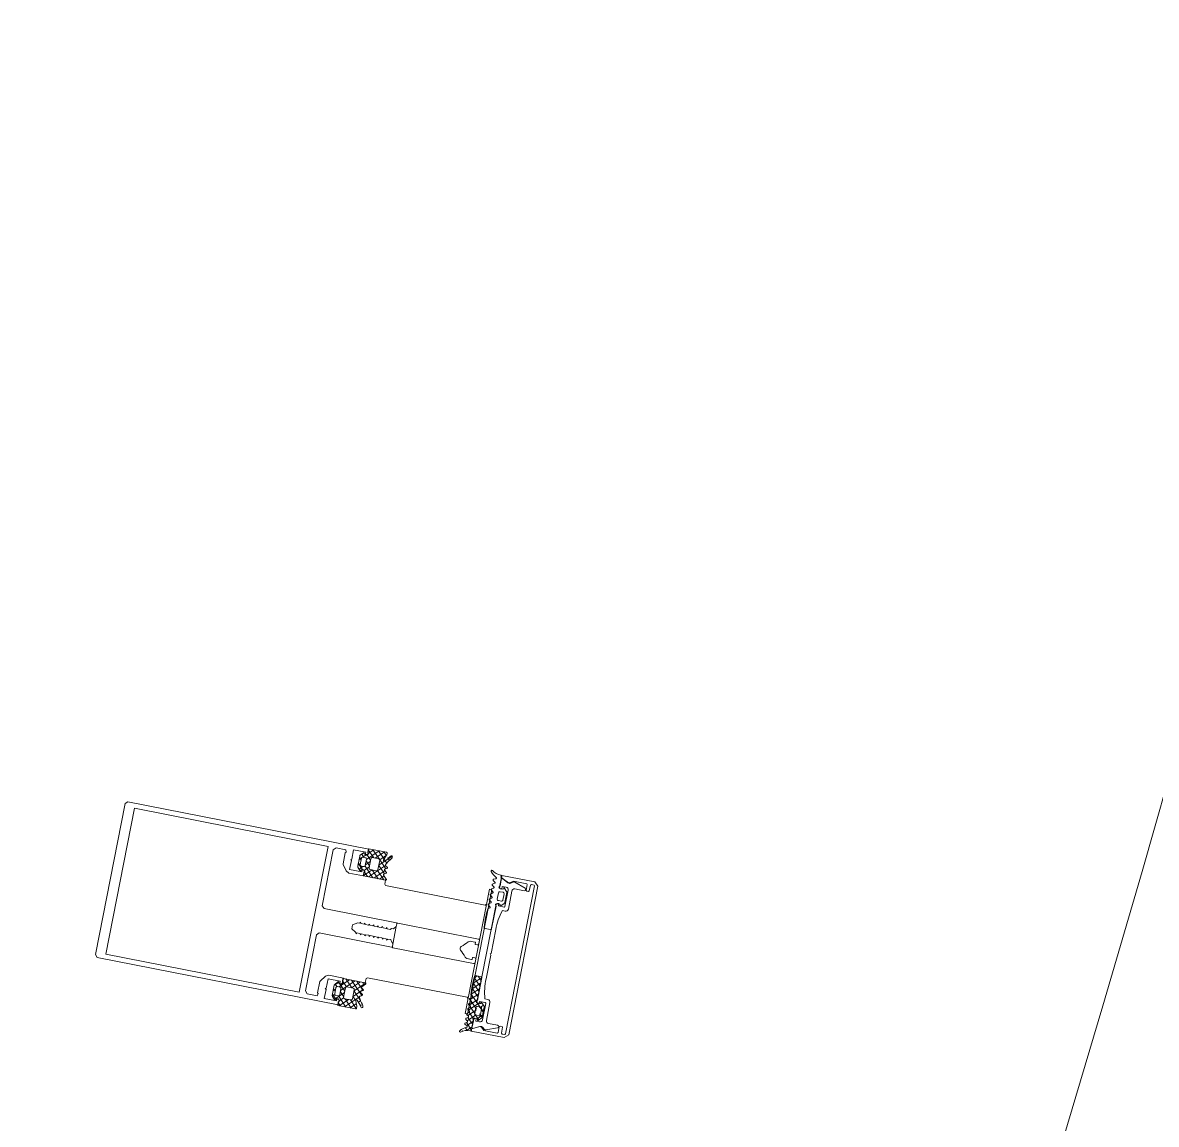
# Model space of a CAD drawing. Header units: millimetres. Extents: x -85420 to 1195317, y -69347 to 470418.
# Drawn here: x 711112.3 to 711569.7, y 60173.6 to 60617.9 of the extents above; entities that cross this region are included whole.
import ezdxf

# ---------------------------------------------------------------- set-up
doc = ezdxf.new("R2010")
doc.units = ezdxf.units.MM
for name, color, linetype, lineweight in [('АР_Перегородки витражные', 152, 'Continuous', 13), ('АР_Размеры дверей', 15, 'Continuous', 0), ('АР_Сущ Несущая стена', 250, 'Continuous', 50)]:
    doc.layers.add(name, color=color, linetype=linetype, lineweight=lineweight)
doc.layers.get('АР_Размеры дверей').off()
pattern_1 = [(335.76716334, (-69115.3163, 318510.941), (0.651582564, 1.447617495), []), (65.76716334, (-69115.3163, 318510.941), (-1.447617495, 0.651582564), [])]
pattern_2 = [(56.05056814, (-325621.266, -14412.0042), (-1.316880117, 0.886556827), []), (146.05056814, (-325621.266, -14412.0042), (-0.886556827, -1.316880117), [])]

# ---------------------------------------------------------------- blocks, each defined once
blk = doc.blocks.new('стойка витр.')
h = blk.add_hatch()
h.set_pattern_fill('ANSI37', scale=0.5, angle=-69.2328)
h.set_pattern_definition(pattern_1)
edge = h.paths.add_edge_path()
edge.add_line((-22.69, 14.14), (-23.04, 15.04))
edge.add_arc((-23.43, 14.89), 0.427, 20.7605, 72.3)
edge.add_arc((-23.18, 15.7), 0.427, 110.764, 252.288, ccw=False)
edge.add_line((-23.33, 16.1), (-22.3, 16.49))
edge.add_arc((-22.24, 16.32), 0.183, 20.749, 110.7854, ccw=False)
edge.add_line((-22.06, 16.38), (-22.02, 16.27))
edge.add_arc((-21.85, 16.33), 0.183, 200.7666, 335.778)
edge.add_line((-21.68, 16.26), (-21.09, 17.79))
edge.add_arc((-21.7, 17.96), 0.637, 344.3928, 381.7249)
edge.add_line((-21.11, 18.19), (-22.58, 22.07))
edge.add_arc((-23.18, 21.85), 0.637, 19.8094, 57.1415)
edge.add_line((-22.84, 22.39), (-24.29, 23.14))
edge.add_arc((-24.37, 22.97), 0.183, 65.7564, 200.7677)
edge.add_line((-24.54, 22.91), (-24.5, 22.79))
edge.add_arc((-24.67, 22.73), 0.183, -69.251, 20.7854, ccw=False)
edge.add_line((-24.6, 22.56), (-25.63, 22.17))
edge.add_arc((-25.78, 22.57), 0.427, 149.2464, 290.7703, ccw=False)
edge.add_arc((-26.51, 23), 0.427, 329.2344, 380.7738)
edge.add_line((-26.11, 23.15), (-26.5, 24.18))
edge.add_arc((-26.67, 24.12), 0.183, 20.749, 110.7854)
edge.add_line((-26.74, 24.29), (-33.47, 21.74))
edge.add_arc((-33.37, 21.44), 0.306, 107.612, 200.6883)
edge.add_line((-33.66, 21.34), (-33.4, 20.65))
edge.add_arc((-33.11, 20.76), 0.304, 200.7453, 225.8124)
edge.add_line((-33.33, 20.54), (-31.79, 18.91))
edge.add_arc((-32.01, 18.69), 0.305, -108.8628, 45.7814, ccw=False)
edge.add_arc((-28.71, 27.76), 9.95, 231.9543, 250.0412, ccw=False)
edge.add_arc((-35.14, 19.65), 0.4, 42.3093, 119.225)
edge.add_arc((-34.91, 19.57), 0.602, 134.395, 228.6478)
edge.add_arc((-28.54, 27.81), 11.02, 232.0873, 240.8889)
edge.add_arc((-36.89, 12.87), 6.09, 40.7589, 60.6144, ccw=False)
edge.add_arc((-32.5, 16.65), 0.305, -34.8959, 41.6027, ccw=False)
edge.add_line((-32.25, 16.47), (-32.76, 15.76))
edge.add_arc((-32.51, 15.58), 0.305, 145.1101, 256.4243)
edge.add_line((-32.58, 15.29), (-31.73, 15.09))
edge.add_arc((-31.8, 14.79), 0.305, -34.8899, 76.4243, ccw=False)
edge.add_line((-31.55, 14.62), (-32.06, 13.9))
edge.add_arc((-31.81, 13.73), 0.305, 145.1101, 256.4243)
edge.add_line((-31.88, 13.43), (-31.03, 13.24))
edge.add_arc((-31.1, 12.94), 0.305, -24.2247, 76.4204, ccw=False)
edge.add_line((-30.82, 12.82), (-31.6, 11.12))
edge.add_arc((-31.32, 11), 0.305, 155.7711, 290.7403)
edge.add_line((-31.21, 10.71), (-22.8, 13.9))
edge.add_arc((-22.87, 14.07), 0.183, 290.749, 380.749)
edge = h.paths.add_edge_path(flags=16)
edge.add_line((-23.1, 21.04), (-22.19, 18.63))
edge.add_arc((-22.7, 18.44), 0.541, -69.2328, 20.7672, ccw=False)
edge.add_line((-22.51, 17.93), (-23.43, 17.58))
edge.add_arc((-23.62, 18.09), 0.541, 200.7672, 290.7672, ccw=False)
edge.add_line((-24.13, 17.9), (-25.04, 20.31))
edge.add_arc((-24.54, 20.5), 0.541, 110.7672, 200.7672, ccw=False)
edge.add_line((-24.73, 21), (-23.8, 21.35))
edge.add_arc((-23.61, 20.85), 0.541, 20.7672, 110.7672, ccw=False)
edge = h.paths.add_edge_path(flags=16)
edge.add_line((-26.85, 20.26), (-25.51, 16.73))
edge.add_arc((-26.02, 16.54), 0.541, -69.2328, 20.7672, ccw=False)
edge.add_line((-25.83, 16.03), (-28.23, 15.12))
edge.add_arc((-28.43, 15.63), 0.541, 200.7672, 290.7672, ccw=False)
edge.add_line((-28.93, 15.43), (-30.27, 18.96))
edge.add_arc((-29.76, 19.16), 0.541, 110.7672, 200.7672, ccw=False)
edge.add_line((-29.96, 19.66), (-27.55, 20.58))
edge.add_arc((-27.36, 20.07), 0.541, 20.7672, 110.7672, ccw=False)
h = blk.add_hatch()
h.set_pattern_fill('ANSI37', scale=0.5, angle=-69.2328)
h.set_pattern_definition(pattern_1)
edge = h.paths.add_edge_path()
edge.add_line((-7.61, -25.63), (-7.27, -26.53))
edge.add_arc((-7.67, -26.68), 0.427, -30.7656, 20.7738, ccw=False)
edge.add_arc((-6.94, -27.12), 0.427, 149.2464, 290.7703)
edge.add_line((-6.79, -27.52), (-5.76, -27.13))
edge.add_arc((-5.83, -26.96), 0.183, 290.749, 380.7854)
edge.add_line((-5.66, -26.89), (-5.7, -26.78))
edge.add_arc((-5.53, -26.71), 0.183, 65.7564, 200.7677, ccw=False)
edge.add_line((-5.45, -26.55), (-3.99, -27.3))
edge.add_arc((-4.34, -27.83), 0.637, 19.8094, 57.1415, ccw=False)
edge.add_line((-3.74, -27.62), (-2.27, -31.49))
edge.add_arc((-2.86, -31.73), 0.637, -15.6072, 21.7249, ccw=False)
edge.add_line((-2.25, -31.9), (-2.84, -33.43))
edge.add_arc((-3.01, -33.35), 0.183, 200.7666, 335.778, ccw=False)
edge.add_line((-3.18, -33.42), (-3.22, -33.3))
edge.add_arc((-3.39, -33.37), 0.183, 20.749, 110.7854)
edge.add_line((-3.46, -33.2), (-4.49, -33.59))
edge.add_arc((-4.33, -33.99), 0.427, 110.764, 252.288)
edge.add_arc((-4.59, -34.8), 0.427, 20.7605, 72.3, ccw=False)
edge.add_line((-4.19, -34.65), (-3.81, -35.67))
edge.add_arc((-3.98, -35.74), 0.183, -69.251, 20.7854, ccw=False)
edge.add_line((-3.91, -35.91), (-10.64, -38.46))
edge.add_arc((-10.76, -38.18), 0.306, 200.846, 293.9223, ccw=False)
edge.add_line((-11.05, -38.29), (-11.31, -37.61))
edge.add_arc((-11.02, -37.5), 0.304, 175.722, 200.789, ccw=False)
edge.add_line((-11.33, -37.48), (-11.26, -35.23))
edge.add_arc((-11.57, -35.21), 0.305, 355.7529, 510.3972)
edge.add_arc((-3.09, -39.81), 9.95, 151.4932, 169.58)
edge.add_arc((-13.27, -38.01), 0.4, 282.3093, 359.225, ccw=False)
edge.add_arc((-13.16, -37.8), 0.602, 172.8865, 267.1393, ccw=False)
edge.add_arc((-2.92, -39.74), 11.02, 160.6454, 169.447, ccw=False)
edge.add_arc((-19.08, -34.1), 6.09, 340.92, 360.7754)
edge.add_arc((-13.29, -34.01), 0.305, 359.9316, 436.4302)
edge.add_line((-13.22, -33.72), (-14.08, -33.52))
edge.add_arc((-14.01, -33.22), 0.305, 145.1101, 256.4243, ccw=False)
edge.add_line((-14.26, -33.05), (-13.74, -32.33))
edge.add_arc((-13.99, -32.16), 0.305, 325.1101, 436.4243)
edge.add_line((-13.92, -31.86), (-14.78, -31.67))
edge.add_arc((-14.71, -31.37), 0.305, 145.1101, 256.4243, ccw=False)
edge.add_line((-14.96, -31.2), (-14.45, -30.48))
edge.add_arc((-14.7, -30.31), 0.305, 325.1139, 425.759)
edge.add_line((-14.57, -30.03), (-16.28, -29.28))
edge.add_arc((-16.16, -29), 0.305, 110.794, 245.7633, ccw=False)
edge.add_line((-16.26, -28.71), (-7.85, -25.52))
edge.add_arc((-7.79, -25.69), 0.183, 20.7854, 110.7854, ccw=False)
edge = h.paths.add_edge_path(flags=16)
edge.add_line((-3.34, -31.07), (-4.26, -28.66))
edge.add_arc((-4.76, -28.85), 0.541, 20.7672, 110.7672)
edge.add_line((-4.96, -28.35), (-5.88, -28.7))
edge.add_arc((-5.69, -29.21), 0.541, 110.7672, 200.7672)
edge.add_line((-6.19, -29.4), (-5.28, -31.8))
edge.add_arc((-4.78, -31.61), 0.541, 200.7672, 290.7672)
edge.add_line((-4.58, -32.12), (-3.66, -31.77))
edge.add_arc((-3.85, -31.26), 0.541, 290.7672, 380.7672)
edge = h.paths.add_edge_path(flags=16)
edge.add_line((-6.67, -32.97), (-8, -29.44))
edge.add_arc((-8.51, -29.63), 0.541, 20.7672, 110.7672)
edge.add_line((-8.7, -29.13), (-11.11, -30.04))
edge.add_arc((-10.92, -30.55), 0.541, 110.7672, 200.7672)
edge.add_line((-11.42, -30.74), (-10.09, -34.27))
edge.add_arc((-9.58, -34.08), 0.541, 200.7672, 290.7672)
edge.add_line((-9.39, -34.58), (-6.98, -33.67))
edge.add_arc((-7.17, -33.16), 0.541, 290.7672, 380.7672)
h = blk.add_hatch()
h.set_pattern_fill('ANSI37', scale=0.5, angle=-69.2328)
h.set_pattern_definition([(335.76716334, (-69115.9168, 318510.7132), (0.651582564, 1.447617495), []), (65.76716334, (-69115.9168, 318510.7132), (-1.447617495, 0.651582564), [])])
edge = h.paths.add_edge_path()
edge.add_arc((-61.42, -46.18), 0.549, 155.7657, 200.7672)
edge.add_line((-61.92, -45.96), (-61.22, -44.38))
edge.add_arc((-61.05, -44.46), 0.183, 20.7672, 155.7657)
edge.add_line((-60.88, -44.39), (-60.79, -44.62))
edge.add_arc((-60.62, -44.56), 0.183, 200.7672, 290.7672)
edge.add_line((-60.56, -44.73), (-59.42, -44.3))
edge.add_arc((-59.57, -43.9), 0.427, -69.2328, 72.2936)
edge.add_arc((-59.31, -43.08), 0.427, 200.7672, 252.2936)
edge.add_line((-59.71, -43.24), (-63.01, -34.52))
edge.add_arc((-62.72, -34.42), 0.305, 110.7672, 200.7672)
edge.add_line((-62.83, -34.13), (-60.55, -33.27))
edge.add_arc((-60.44, -33.55), 0.304, 76.4029, 110.7672)
edge.add_line((-60.37, -33.26), (-60.07, -33.59))
edge.add_arc((-108.21, -55.86), 53.04, 16.7114, 24.8229)
edge.add_line((-57.41, -40.61), (-57.92, -41.32))
edge.add_arc((-57.67, -41.5), 0.305, 145.1109, 256.4234)
edge.add_line((-57.74, -41.8), (-56.89, -41.99))
edge.add_arc((-56.96, -42.29), 0.305, -34.8891, 76.4234)
edge.add_line((-56.71, -42.46), (-57.17, -43.29))
edge.add_arc((-56.92, -43.47), 0.305, 145.1109, 256.4234)
edge.add_line((-57, -43.76), (-56.14, -43.96))
edge.add_arc((-56.21, -44.26), 0.305, -34.8891, 76.4234)
edge.add_line((-55.96, -44.43), (-56.47, -45.15))
edge.add_arc((-56.22, -45.32), 0.305, 145.1109, 256.4234)
edge.add_line((-56.29, -45.62), (-55.44, -45.81))
edge.add_arc((-55.51, -46.11), 0.305, -34.8891, 76.4234)
edge.add_line((-55.26, -46.28), (-55.77, -47))
edge.add_arc((-55.52, -47.17), 0.305, 145.1109, 256.4234)
edge.add_line((-55.59, -47.47), (-54.69, -47.78))
edge.add_arc((-54.76, -48.08), 0.305, -34.8891, 76.4234)
edge.add_line((-54.51, -48.25), (-55.02, -48.97))
edge.add_arc((-54.77, -49.14), 0.305, 145.1109, 256.4234)
edge.add_line((-54.84, -49.44), (-53.99, -49.63))
edge.add_arc((-54.06, -49.93), 0.305, -34.8891, 76.4234)
edge.add_line((-53.81, -50.1), (-54.32, -50.82))
edge.add_arc((-54.07, -50.99), 0.305, 145.1109, 256.4234)
edge.add_line((-54.14, -51.29), (-53.29, -51.47))
edge.add_arc((-53.36, -51.77), 0.305, -43.6751, 76.4279)
edge.add_line((-53.14, -51.98), (-53.81, -52.62))
edge.add_arc((-53.59, -52.83), 0.305, 136.3286, 262.7471)
edge.add_arc((-54.64, -61.06), 7.99, 59.586, 82.7471)
edge.add_arc((-50.75, -54.43), 0.305, 253.291, 419.586)
edge.add_arc((-52.57, -60.51), 6.03, 73.291, 110.7672)
edge.add_line((-54.71, -54.86), (-54.82, -54.91))
edge.add_arc((-54.98, -54.51), 0.427, 200.7672, 290.7672)
edge.add_line((-55.37, -54.66), (-56.71, -51.12))
edge.add_arc((-56.32, -50.97), 0.427, 149.2366, 200.7672)
edge.add_arc((-57.05, -50.54), 0.427, -30.7634, 40.0143)
edge.add_arc((-57.05, -50.54), 0.427, 40.0005, 110.7672)
edge.add_line((-57.2, -50.14), (-58.34, -50.57))
edge.add_arc((-58.28, -50.74), 0.183, 110.7672, 200.7672)
edge.add_line((-58.45, -50.81), (-58.36, -51.03))
edge.add_arc((-58.53, -51.1), 0.183, 245.7686, 380.7672)
edge.add_line((-58.61, -51.27), (-60.18, -50.56))
edge.add_arc((-59.95, -50.06), 0.549, 200.7672, 245.7686)
edge.add_line((-60.47, -50.25), (-61.94, -46.38))
edge = h.paths.add_edge_path(flags=16)
edge.add_arc((-59.36, -49.04), 0.541, 200.7672, 290.7672)
edge.add_line((-60.78, -46.83), (-59.87, -49.23))
edge.add_arc((-60.27, -46.63), 0.541, 110.7672, 200.7672)
edge.add_line((-59.31, -45.69), (-60.46, -46.13))
edge.add_arc((-59.12, -46.2), 0.541, 20.7672, 110.7672)
edge.add_line((-57.7, -48.41), (-58.61, -46))
edge.add_arc((-58.21, -48.6), 0.541, -69.2328, 20.7672)
edge.add_line((-59.17, -49.55), (-58.01, -49.11))
at = {"lineweight": 0, "ltscale": 100, "transparency": 33554687}
for points in [[(65.93, 59.28), (-26.64, 24.18), (-25.91, 22.24), (-25.28, 21.96), (-24.82, 22.13), (-25.21, 23.16), (-20.54, 24.93), (-19.2, 21.4), (-18.77, 21.3), (-18.98, 20.83), (-17.68, 17.41), (-22.36, 15.63), (-22.7, 16.55), (-23.16, 16.37), (-23.44, 15.74), (-22.75, 13.92), (-17.17, 16.04), (-16.24, 17.04), (-15.47, 19.81), (-15.44, 20.08), (-17.04, 24.3), (-17.4, 24.56), (-17.47, 25.44), (-13.71, 26.87), (-12.45, 26.3), (-4.31, 4.82), (-4.87, 3.56), (-32.69, -6.98), (-32.79, -7.41), (-32.4, -8.44), (-31.1, -9.12), (-30.3, -8.82), (-29.78, -9.14), (-28.64, -8.71), (-28.59, -8.17), (-28.19, -8.54), (-27.05, -8.11), (-26.88, -7.52), (-26.48, -7.89), (-25.34, -7.46), (-25.28, -6.91), (-24.77, -7.24), (-23.63, -6.81), (-23.57, -6.27), (-23.06, -6.59), (-21.92, -6.16), (-21.86, -5.62), (-21.46, -5.99), (-20.32, -5.55), (-20.15, -4.97), (-19.75, -5.34), (-18.61, -4.91), (-18.44, -4.32), (-18.04, -4.69), (-17.36, -4.43), (-15.14, -4.76), (-14.54, -6.36), (-15.79, -7.88), (-15.87, -8.69), (-16.27, -8.32), (-17.41, -8.75), (-17.58, -9.34), (-17.98, -8.97), (-19.12, -9.4), (-19.29, -9.99), (-19.69, -9.62), (-20.83, -10.05), (-20.89, -10.59), (-21.4, -10.27), (-22.54, -10.7), (-22.6, -11.24), (-23, -10.87), (-24.25, -11.35), (-24.31, -11.89), (-24.71, -11.52), (-25.85, -11.95), (-26.02, -12.54), (-26.42, -12.17), (-27.56, -12.6), (-27.61, -13.14), (-28.13, -12.82), (-29.27, -13.25), (-29.32, -13.79), (-29.89, -15.05), (-29.46, -16.19), (-29.14, -16.33), (-1.33, -5.78), (-0.07, -6.35), (8.12, -27.94), (7.55, -29.2), (3.79, -30.63), (3.22, -29.8), (3.36, -29.49), (1.72, -25.16), (1.56, -25.09), (-0.9, -23.41), (-2.26, -23.27), (-7.84, -25.39), (-7.15, -27.22), (-6.48, -27.61), (-6.02, -27.44), (-6.41, -26.41), (-1.74, -24.64), (-0.4, -28.17), (0.03, -28.27), (-0.18, -28.74), (1.11, -32.16), (-3.56, -33.94), (-3.91, -33.03), (-4.36, -33.2), (-4.65, -33.83), (-3.95, -35.65), (88.62, -0.55), (89.18, 0.71), (67.18, 58.72)], [(63.81, 56.26), (85.07, 0.19), (10.63, -28.03), (-10.63, 28.03)], [(-68.59, -58.47), (-90.15, -1.6), (-90.01, -1.28), (-88.98, -0.9), (-88.55, -0.99), (-87.69, -3.27), (-87.38, -3.41), (-86.69, -3.16), (-86.44, -2.8), (-87.3, -0.52), (-87.16, -0.2), (-82.03, 1.74), (-80.54, 1.26), (-79.7, 1.45), (-77.34, 4.17), (-77.83, 4.77), (-90.48, -0.03), (-91.45, -1.96), (-69.8, -59.05), (-67.8, -59.86), (-55.14, -55.06), (-55.17, -54.29), (-58.74, -53.82), (-59.5, -54.24), (-60.25, -55.69), (-65.38, -57.64), (-65.74, -57.38), (-66.6, -55.1), (-67.03, -55.01), (-67.71, -55.27), (-67.85, -55.58), (-66.99, -57.86), (-67.2, -58.33), (-68.23, -58.72)]]:
    blk.add_lwpolyline(points, close=True, dxfattribs=at)
at = {"color": 7, "lineweight": 0, "ltscale": 100, "transparency": 33554687}
for points in [[(-22.69, 14.14), (-23.04, 15.04, 0.228752), (-23.31, 15.29, -0.710164), (-23.33, 16.1), (-22.3, 16.49, -0.4144), (-22.06, 16.38), (-22.02, 16.27, 0.66825), (-21.68, 16.26), (-21.09, 17.79, 0.164348), (-21.11, 18.19), (-22.58, 22.07, 0.164348), (-22.84, 22.39), (-24.29, 23.14, 0.66825), (-24.54, 22.91), (-24.5, 22.79, -0.4144), (-24.6, 22.56), (-25.63, 22.17, -0.710164), (-26.15, 22.79, 0.228752), (-26.11, 23.15), (-26.5, 24.18, 0.4144), (-26.74, 24.29), (-33.47, 21.74, 0.430028), (-33.66, 21.34), (-33.4, 20.65, 0.109814), (-33.33, 20.54), (-31.79, 18.91, -0.800036), (-32.1, 18.4, -0.079083), (-34.84, 19.92, 0.348803), (-35.33, 20, 0.436125), (-35.31, 19.11, 0.038423), (-33.9, 18.18, -0.086853), (-32.27, 16.85, -0.346763), (-32.25, 16.47), (-32.76, 15.76, 0.527877), (-32.58, 15.29), (-31.73, 15.09, -0.527877), (-31.55, 14.62), (-32.06, 13.9, 0.527877), (-31.88, 13.43), (-31.03, 13.24, -0.469739), (-30.82, 12.82), (-31.6, 11.12, 0.667984), (-31.21, 10.71), (-22.8, 13.9, 0.414214)], [(-74.06, 3.31, 0.57795), (-74.29, 3.79), (-75.22, 3.83, -0.615334), (-75.42, 4.33, 0.101403), (-73.83, 7.12, 0.887085), (-74.38, 7.37, -0.164997), (-77.38, 4.91), (-77.49, 4.86, 0.414304), (-77.74, 4.31), (-76.4, 0.78, 0.228696), (-76.13, 0.52, -0.319049), (-75.83, 0.13, -0.319002), (-76.11, -0.28), (-77.25, -0.72, -0.4144), (-77.48, -0.61), (-77.57, -0.38, 0.668339), (-77.91, -0.37), (-78.61, -1.94, 0.198883), (-78.63, -2.36), (-77.16, -6.24, 0.198883), (-76.87, -6.54), (-75.3, -7.25, 0.668339), (-75.05, -7.02), (-75.14, -6.79, -0.4144), (-75.03, -6.56), (-73.89, -6.12, -0.710202), (-73.37, -6.74, 0.228696), (-73.41, -7.11), (-70.1, -15.82, 0.414362), (-69.71, -16), (-67.43, -15.13, 0.151171), (-67.29, -15.02), (-67.28, -14.57, 0.035408), (-69.94, -7.55), (-70.8, -7.36, -0.527868), (-70.98, -6.89), (-70.47, -6.17, 0.527868), (-70.65, -5.7), (-71.55, -5.39, -0.527868), (-71.73, -4.92), (-71.21, -4.2, 0.527868), (-71.39, -3.73), (-72.25, -3.54, -0.527868), (-72.43, -3.07), (-71.92, -2.35, 0.527868), (-72.1, -1.88), (-72.95, -1.68, -0.527868), (-73.13, -1.21), (-72.66, -0.38, 0.527868), (-72.84, 0.09), (-73.7, 0.28, -0.527868), (-73.88, 0.75), (-73.37, 1.47, 0.527868), (-73.54, 1.94), (-74.4, 2.14, -0.527868), (-74.58, 2.61)], [(-7.61, -25.63), (-7.27, -26.53, -0.228752), (-7.31, -26.9, 0.710164), (-6.79, -27.52), (-5.76, -27.13, 0.4144), (-5.66, -26.89), (-5.7, -26.78, -0.66825), (-5.45, -26.55), (-3.99, -27.3, -0.164348), (-3.74, -27.62), (-2.27, -31.49, -0.164348), (-2.25, -31.9), (-2.84, -33.43, -0.66825), (-3.18, -33.42), (-3.22, -33.3, 0.4144), (-3.46, -33.2), (-4.49, -33.59, 0.710164), (-4.46, -34.39, -0.228752), (-4.19, -34.65), (-3.81, -35.67, -0.4144), (-3.91, -35.91), (-10.64, -38.46, -0.430028), (-11.05, -38.29), (-11.31, -37.61, -0.109814), (-11.33, -37.48), (-11.26, -35.23, 0.800036), (-11.83, -35.06, 0.079083), (-12.87, -38.01, -0.348803), (-13.19, -38.4, -0.436125), (-13.76, -37.72, -0.038423), (-13.32, -36.09, 0.086853), (-12.99, -34.01, 0.346763), (-13.22, -33.72), (-14.08, -33.52, -0.527877), (-14.26, -33.05), (-13.74, -32.33, 0.527877), (-13.92, -31.86), (-14.78, -31.67, -0.527877), (-14.96, -31.2), (-14.45, -30.48, 0.469739), (-14.57, -30.03), (-16.28, -29.28, -0.667984), (-16.26, -28.71), (-7.85, -25.52, -0.414214)], [(-53.29, -51.47, -0.57795), (-53.14, -51.98), (-53.81, -52.62, 0.615334), (-53.63, -53.14, -0.101403), (-50.59, -54.17, -0.887085), (-50.84, -54.73, 0.164997), (-54.71, -54.86), (-54.82, -54.91, -0.414304), (-55.37, -54.66), (-56.71, -51.12, -0.228696), (-56.68, -50.76, 0.319049), (-56.72, -50.26, 0.319002), (-57.2, -50.14), (-58.34, -50.57, 0.4144), (-58.45, -50.81), (-58.36, -51.03, -0.668339), (-58.61, -51.27), (-60.18, -50.56, -0.198883), (-60.47, -50.25), (-61.94, -46.38, -0.198883), (-61.92, -45.96), (-61.22, -44.38, -0.668339), (-60.88, -44.39), (-60.79, -44.62, 0.4144), (-60.56, -44.73), (-59.42, -44.3, 0.710202), (-59.44, -43.49, -0.228696), (-59.71, -43.24), (-63.01, -34.52, -0.414362), (-62.83, -34.13), (-60.55, -33.27, -0.151171), (-60.37, -33.26), (-60.07, -33.59, -0.035408), (-57.41, -40.61), (-57.92, -41.32, 0.527868), (-57.74, -41.8), (-56.89, -41.99, -0.527868), (-56.71, -42.46), (-57.17, -43.29, 0.527868), (-57, -43.76), (-56.14, -43.96, -0.527868), (-55.96, -44.43), (-56.47, -45.15, 0.527868), (-56.29, -45.62), (-55.44, -45.81, -0.527868), (-55.26, -46.28), (-55.77, -47, 0.527868), (-55.59, -47.47), (-54.69, -47.78, -0.527868), (-54.51, -48.25), (-55.02, -48.97, 0.527868), (-54.84, -49.44), (-53.99, -49.63, -0.527868), (-53.81, -50.1), (-54.32, -50.82, 0.527868), (-54.14, -51.29)]]:
    blk.add_lwpolyline(points, format="xyb", close=True, dxfattribs=at)
for points in [[(-26.74, 24.29), (-26.74, 24.29)], [(-22.8, 13.9), (-22.8, 13.9)], [(-72.01, 0.07), (-72.92, -0.28)]]:
    blk.add_lwpolyline(points, dxfattribs=at)
at = {"color": 7}
for points in [[(-26.85, 20.26), (-25.51, 16.73, -0.414214), (-25.83, 16.03), (-28.23, 15.12, -0.414214), (-28.93, 15.43), (-30.27, 18.96, -0.414214), (-29.96, 19.66), (-27.55, 20.58, -0.414214)], [(-23.1, 21.04), (-22.19, 18.63, -0.414214), (-22.51, 17.93), (-23.43, 17.58, -0.414214), (-24.13, 17.9), (-25.04, 20.31, -0.414214), (-24.73, 21), (-23.8, 21.35, -0.414214)], [(-75.33, -1.91), (-74.42, -4.31, -0.414214), (-74.74, -5.01), (-75.89, -5.45, -0.414214), (-76.59, -5.13), (-77.5, -2.73, -0.414214), (-77.19, -2.03), (-76.03, -1.59, -0.414214)], [(-6.67, -32.97), (-8, -29.44, 0.414214), (-8.7, -29.13), (-11.11, -30.04, 0.414214), (-11.42, -30.74), (-10.09, -34.27, 0.414214), (-9.39, -34.58), (-6.98, -33.67, 0.414214)], [(-3.34, -31.07), (-4.26, -28.66, 0.414214), (-4.96, -28.35), (-5.88, -28.7, 0.414214), (-6.19, -29.4), (-5.28, -31.8, 0.414214), (-4.58, -32.12), (-3.66, -31.77, 0.414214)], [(-57.7, -48.41), (-58.61, -46, 0.414214), (-59.31, -45.69), (-60.46, -46.13, 0.414214), (-60.78, -46.83), (-59.87, -49.23, 0.414214), (-59.17, -49.55), (-58.01, -49.11, 0.414214)]]:
    blk.add_lwpolyline(points, format="xyb", close=True, dxfattribs=at)
at = {"lineweight": 0, "ltscale": 100, "transparency": 33554687}
for points in [[(-69.84, -5.63), (-69.21, -5.92), (-30.91, 8.61), (-30.63, 9.24), (-31.19, 10.72)], [(-56.06, -41.98), (-55.78, -41.35), (-17.47, -26.83), (-16.84, -27.11), (-16.28, -28.59)]]:
    blk.add_lwpolyline(points, dxfattribs=at)
for points in [[(-73.55, -6.31), (-74.18, -6.03), (-74.75, -6.24), (-74.41, -7.15), (-76.57, -7.98, -0.414362), (-76.97, -7.8), (-79.34, -1.53, -0.414326), (-78.74, -0.19), (-77.26, 0.37), (-76.87, -0.66), (-76.3, -0.44), (-76.06, 0.3), (-77.27, 3.49, 0.551224), (-77.78, 3.6), (-79.92, 1.35, -0.267349), (-80.92, 1.06), (-82.09, 1.4, 0.249629), (-82.59, 1.27), (-86.2, -1.93, 0.827043), (-85.64, -2.84), (-82.1, -1.5, -0.414326), (-80.76, -2.11), (-78.13, -9.06, 0.414326), (-76.79, -9.66), (-75.65, -9.23, -0.082799), (-71.78, -16.33), (-68.28, -25.57), (-67.85, -25.67), (-68.07, -26.14), (-64.61, -35.26, -0.082799), (-62.79, -43.14), (-63.93, -43.57, 0.414326), (-64.53, -44.91), (-61.9, -51.86, -0.414326), (-62.5, -53.2), (-66.03, -54.54, 0.827043), (-65.85, -55.6), (-61.02, -55.6, 0.249629), (-60.56, -55.36), (-59.91, -54.33, -0.267349), (-58.98, -53.89), (-55.88, -54.15, 0.551224), (-55.57, -53.74), (-56.78, -50.55), (-57.45, -50.15), (-58.02, -50.37), (-57.63, -51.39), (-59.11, -51.95, -0.414326), (-60.45, -51.35), (-62.83, -45.08, -0.414362), (-62.65, -44.69), (-60.49, -43.87), (-60.14, -44.78), (-59.57, -44.56), (-59.29, -43.93)], [(-32.4, -8.44), (-32.79, -7.41, 0.523933), (-33.22, -7.19), (-64.21, -18.94, 0.414326), (-64.53, -19.65), (-64.05, -20.9, 0.410627), (-63.35, -21.22), (-62.72, -20.98, 0.492552), (-62.57, -20.68), (-62.75, -20.21, -0.441111), (-62.61, -19.9), (-60.84, -19.29, -0.208057), (-59.95, -19.4, -0.000016), (-56.88, -20.79, -0.439819), (-56.36, -22.16, -0.000016), (-57.74, -25.22, -0.208057), (-58.33, -25.9), (-60.06, -26.62, -0.441111), (-60.37, -26.48), (-60.55, -26.01, 0.492552), (-60.86, -25.88), (-61.49, -26.12, 0.410627), (-61.81, -26.83), (-61.33, -28.08, 0.414326), (-60.62, -28.4), (-29.63, -16.65, 0.523933), (-29.46, -16.19), (-29.85, -15.16)]]:
    blk.add_lwpolyline(points, format="xyb", close=True, dxfattribs=at)
blk.add_lwpolyline([(-72.92, -0.28), (-54.81, -48.03), (-53.9, -47.68), (-72.01, 0.07)], close=True)
at = {"color": 7, "lineweight": 0, "ltscale": 100, "transparency": 33554687}
blk.add_arc((-33.37, 21.44), 0.305, 110.7562, 200.7779, dxfattribs=at)
blk = doc.blocks.new('A$Cae753e6d')
h = blk.add_hatch()
h.set_pattern_fill('ANSI37', color=5, scale=0.5, angle=11.0506)
h.set_pattern_definition(pattern_2)
edge = h.paths.add_edge_path()
edge.add_line((9.42, -56.65), (10.37, -56.46))
edge.add_arc((10.45, -56.88), 0.427, 49.5178, 101.0572, ccw=False)
edge.add_arc((11, -56.23), 0.427, 229.5298, 371.0538)
edge.add_line((11.42, -56.15), (11.21, -55.07))
edge.add_arc((11.03, -55.11), 0.183, 11.0324, 101.0688)
edge.add_line((11, -54.93), (10.88, -54.95))
edge.add_arc((10.84, -54.77), 0.183, 146.0398, 281.0511, ccw=False)
edge.add_line((10.69, -54.67), (11.68, -53.36))
edge.add_arc((12.15, -53.79), 0.637, 100.0929, 137.4249, ccw=False)
edge.add_line((12.03, -53.16), (16.1, -52.37))
edge.add_arc((16.24, -52.99), 0.637, 64.6762, 102.0083, ccw=False)
edge.add_line((16.51, -52.42), (17.91, -53.26))
edge.add_arc((17.81, -53.41), 0.183, -78.95, 56.0614, ccw=False)
edge.add_line((17.85, -53.59), (17.73, -53.61))
edge.add_arc((17.76, -53.79), 0.183, 101.0324, 191.0688)
edge.add_line((17.58, -53.83), (17.79, -54.91))
edge.add_arc((18.21, -54.82), 0.427, 191.0474, 332.5714)
edge.add_arc((18.97, -55.22), 0.427, 101.0439, 152.5834, ccw=False)
edge.add_line((18.89, -54.8), (19.97, -54.59))
edge.add_arc((20, -54.77), 0.183, 11.0324, 101.0688, ccw=False)
edge.add_line((20.18, -54.73), (21.56, -61.79))
edge.add_arc((21.26, -61.87), 0.306, -78.8706, 14.2057, ccw=False)
edge.add_line((21.32, -62.17), (20.6, -62.31))
edge.add_arc((20.54, -62.01), 0.304, 256.0054, 281.0724, ccw=False)
edge.add_line((20.47, -62.3), (18.27, -61.86))
edge.add_arc((18.2, -62.16), 0.305, 76.0363, 230.6806)
edge.add_arc((24.16, -54.58), 9.95, 231.7766, 249.8634)
edge.add_arc((20.67, -64.32), 0.4, 2.5927, 79.5084, ccw=False)
edge.add_arc((20.48, -64.17), 0.602, 253.1699, 347.4227, ccw=False)
edge.add_arc((24.12, -54.41), 11.02, 240.9288, 249.7304, ccw=False)
edge.add_arc((15.83, -69.37), 6.09, 61.2034, 81.0588)
edge.add_arc((16.73, -63.66), 0.305, 80.215, 156.7136)
edge.add_line((16.45, -63.54), (16.11, -64.35))
edge.add_arc((15.83, -64.23), 0.305, 225.3935, 336.7077, ccw=False)
edge.add_line((15.61, -64.45), (15, -63.82))
edge.add_arc((14.78, -64.04), 0.305, 45.3935, 156.7077)
edge.add_line((14.5, -63.92), (14.16, -64.73))
edge.add_arc((13.88, -64.61), 0.305, 225.3935, 336.7077, ccw=False)
edge.add_line((13.67, -64.82), (13.05, -64.2))
edge.add_arc((12.84, -64.42), 0.305, 45.3973, 146.0424)
edge.add_line((12.58, -64.25), (11.55, -65.8))
edge.add_arc((11.3, -65.63), 0.305, 191.0774, 326.0467, ccw=False)
edge.add_line((11, -65.69), (9.28, -56.86))
edge.add_arc((9.46, -56.83), 0.183, 101.0688, 191.0688, ccw=False)
edge = h.paths.add_edge_path(flags=16)
edge.add_line((15.5, -53.36), (12.98, -53.85))
edge.add_arc((13.08, -54.38), 0.541, 101.0506, 191.0506)
edge.add_line((12.55, -54.48), (12.74, -55.46))
edge.add_arc((13.27, -55.35), 0.541, 191.0506, 281.0506)
edge.add_line((13.38, -55.88), (15.9, -55.39))
edge.add_arc((15.8, -54.86), 0.541, 281.0506, 371.0506)
edge.add_line((16.33, -54.76), (16.14, -53.78))
edge.add_arc((15.61, -53.89), 0.541, 11.0506, 101.0506)
edge = h.paths.add_edge_path(flags=16)
edge.add_line((16.82, -56.95), (13.11, -57.67))
edge.add_arc((13.22, -58.21), 0.541, 101.0506, 191.0506)
edge.add_line((12.69, -58.31), (13.18, -60.84))
edge.add_arc((13.71, -60.73), 0.541, 191.0506, 281.0506)
edge.add_line((13.81, -61.26), (17.52, -60.54))
edge.add_arc((17.42, -60.01), 0.541, 281.0506, 371.0506)
edge.add_line((17.95, -59.91), (17.45, -57.38))
edge.add_arc((16.92, -57.48), 0.541, 11.0506, 101.0506)
h = blk.add_hatch()
h.set_pattern_fill('ANSI37', color=5, scale=0.5, angle=11.0506)
h.set_pattern_definition(pattern_2)
edge = h.paths.add_edge_path()
edge.add_line((-32.32, -64.8), (-33.26, -64.98))
edge.add_arc((-33.18, -65.4), 0.427, 101.0439, 152.5834)
edge.add_arc((-33.94, -65.01), 0.427, 191.0474, 332.5714, ccw=False)
edge.add_line((-34.36, -65.09), (-34.57, -64.01))
edge.add_arc((-34.39, -63.98), 0.183, 101.0324, 191.0688, ccw=False)
edge.add_line((-34.42, -63.8), (-34.3, -63.78))
edge.add_arc((-34.34, -63.6), 0.183, 281.05, 416.0614)
edge.add_line((-34.24, -63.45), (-35.64, -62.6))
edge.add_arc((-35.92, -63.18), 0.637, 64.6762, 102.0083)
edge.add_line((-36.05, -62.55), (-40.12, -63.35))
edge.add_arc((-40.01, -63.98), 0.637, 100.0929, 137.4249)
edge.add_line((-40.47, -63.55), (-41.46, -64.86))
edge.add_arc((-41.31, -64.96), 0.183, 146.0398, 281.0511)
edge.add_line((-41.27, -65.14), (-41.15, -65.11))
edge.add_arc((-41.12, -65.29), 0.183, 11.0324, 101.0688, ccw=False)
edge.add_line((-40.94, -65.26), (-40.73, -66.34))
edge.add_arc((-41.15, -66.42), 0.427, -130.4702, 11.0538, ccw=False)
edge.add_arc((-41.7, -67.07), 0.427, 49.5178, 101.0572)
edge.add_line((-41.78, -66.65), (-42.86, -66.86))
edge.add_arc((-42.83, -67.04), 0.183, 101.0324, 191.0688)
edge.add_line((-43.01, -67.07), (-41.63, -74.13))
edge.add_arc((-41.32, -74.09), 0.306, 187.8954, 280.9717)
edge.add_line((-41.27, -74.39), (-40.55, -74.25))
edge.add_arc((-40.61, -73.95), 0.304, 281.0287, 306.0958)
edge.add_line((-40.43, -74.2), (-38.56, -72.96))
edge.add_arc((-38.38, -73.21), 0.305, -28.5794, 126.0648, ccw=False)
edge.add_arc((-46.76, -68.43), 9.95, 312.2377, 330.3246, ccw=False)
edge.add_arc((-39.85, -76.13), 0.4, 122.5927, 199.5084)
edge.add_arc((-39.73, -75.92), 0.602, 214.6784, 308.9312)
edge.add_arc((-46.78, -68.25), 11.02, 312.3708, 321.1723)
edge.add_arc((-33.47, -79), 6.09, 121.0423, 140.8978, ccw=False)
edge.add_arc((-36.45, -74.04), 0.305, 45.3875, 121.8861, ccw=False)
edge.add_line((-36.24, -73.83), (-35.62, -74.45))
edge.add_arc((-35.4, -74.23), 0.305, 225.3935, 336.7077)
edge.add_line((-35.12, -74.35), (-34.78, -73.54))
edge.add_arc((-34.5, -73.66), 0.305, 45.3935, 156.7077, ccw=False)
edge.add_line((-34.29, -73.45), (-33.67, -74.07))
edge.add_arc((-33.46, -73.85), 0.305, 225.3935, 336.7077)
edge.add_line((-33.18, -73.97), (-32.84, -73.16))
edge.add_arc((-32.56, -73.28), 0.305, 56.0587, 156.7038, ccw=False)
edge.add_line((-32.39, -73.03), (-30.85, -74.09))
edge.add_arc((-30.68, -73.83), 0.305, 236.0545, 371.0237)
edge.add_line((-30.38, -73.77), (-32.1, -64.94))
edge.add_arc((-32.28, -64.98), 0.183, 11.0324, 101.0324)
edge = h.paths.add_edge_path(flags=16)
edge.add_line((-39.19, -64.04), (-36.67, -63.54))
edge.add_arc((-36.56, -64.08), 0.541, 11.0506, 101.0506, ccw=False)
edge.add_line((-36.03, -63.97), (-35.84, -64.94))
edge.add_arc((-36.37, -65.05), 0.541, -78.9494, 11.0506, ccw=False)
edge.add_line((-36.27, -65.58), (-38.8, -66.07))
edge.add_arc((-38.9, -65.54), 0.541, 191.0506, 281.0506, ccw=False)
edge.add_line((-39.43, -65.64), (-39.62, -64.67))
edge.add_arc((-39.09, -64.57), 0.541, 101.0506, 191.0506, ccw=False)
edge = h.paths.add_edge_path(flags=16)
edge.add_line((-39.06, -67.86), (-35.35, -67.14))
edge.add_arc((-35.25, -67.67), 0.541, 11.0506, 101.0506, ccw=False)
edge.add_line((-34.72, -67.57), (-34.22, -70.09))
edge.add_arc((-34.75, -70.2), 0.541, -78.9494, 11.0506, ccw=False)
edge.add_line((-34.65, -70.73), (-38.36, -71.45))
edge.add_arc((-38.46, -70.92), 0.541, 191.0506, 281.0506, ccw=False)
edge.add_line((-38.99, -71.03), (-39.48, -68.5))
edge.add_arc((-38.95, -68.39), 0.541, 101.0506, 191.0506, ccw=False)
h = blk.add_hatch()
h.set_pattern_fill('ANSI37', color=5, scale=0.5, angle=11.0506)
h.set_pattern_definition([(56.05056814, (-325621.1429, -14412.6345), (-1.316880117, 0.886556827), []), (146.05056814, (-325621.1429, -14412.6345), (-0.886556827, -1.316880117), [])])
edge = h.paths.add_edge_path()
edge.add_arc((20.6, -113.15), 0.549, 236.0491, 281.0506)
edge.add_line((20.29, -113.61), (18.86, -112.65))
edge.add_arc((18.96, -112.49), 0.183, 101.0506, 236.0491)
edge.add_line((18.93, -112.31), (19.17, -112.27))
edge.add_arc((19.13, -112.09), 0.183, 281.0506, 371.0506)
edge.add_line((19.31, -112.05), (19.08, -110.86))
edge.add_arc((18.66, -110.94), 0.427, 11.0506, 152.577)
edge.add_arc((17.9, -110.54), 0.427, 281.0506, 332.577)
edge.add_line((17.98, -110.96), (8.84, -112.75))
edge.add_arc((8.78, -112.45), 0.305, 191.0506, 281.0506)
edge.add_line((8.48, -112.51), (8.01, -110.12))
edge.add_arc((8.31, -110.06), 0.304, 156.6863, 191.0506)
edge.add_line((8.03, -109.94), (8.42, -109.69))
edge.add_arc((22.24, -160.91), 53.04, 96.9948, 105.1063)
edge.add_line((15.78, -108.26), (16.4, -108.88))
edge.add_arc((16.62, -108.66), 0.305, 225.3943, 336.7068)
edge.add_line((16.9, -108.78), (17.23, -107.97))
edge.add_arc((17.51, -108.09), 0.305, 45.3943, 156.7068)
edge.add_line((17.73, -107.88), (18.47, -108.48))
edge.add_arc((18.68, -108.26), 0.305, 225.3943, 336.7068)
edge.add_line((18.96, -108.38), (19.3, -107.57))
edge.add_arc((19.58, -107.69), 0.305, 45.3943, 156.7068)
edge.add_line((19.79, -107.47), (20.41, -108.1))
edge.add_arc((20.63, -107.88), 0.305, 225.3943, 336.7068)
edge.add_line((20.91, -108), (21.24, -107.19))
edge.add_arc((21.52, -107.31), 0.305, 45.3943, 156.7068)
edge.add_line((21.74, -107.09), (22.36, -107.72))
edge.add_arc((22.57, -107.5), 0.305, 225.3943, 336.7068)
edge.add_line((22.85, -107.62), (23.31, -106.79))
edge.add_arc((23.59, -106.91), 0.305, 45.3943, 156.7068)
edge.add_line((23.8, -106.69), (24.42, -107.31))
edge.add_arc((24.64, -107.1), 0.305, 225.3943, 336.7068)
edge.add_line((24.92, -107.22), (25.25, -106.41))
edge.add_arc((25.53, -106.53), 0.305, 45.3943, 156.7068)
edge.add_line((25.75, -106.31), (26.37, -106.93))
edge.add_arc((26.58, -106.72), 0.305, 225.3943, 336.7068)
edge.add_line((26.86, -106.84), (27.18, -106.03))
edge.add_arc((27.46, -106.15), 0.305, 36.6083, 156.7113)
edge.add_line((27.71, -105.97), (28.23, -106.74))
edge.add_arc((28.48, -106.55), 0.305, 216.612, 343.0305)
edge.add_arc((36.41, -108.97), 7.99, 139.8694, 163.0305)
edge.add_arc((30.53, -104.02), 0.305, 333.5744, 499.8694)
edge.add_arc((36.21, -106.84), 6.03, 153.5744, 191.0506)
edge.add_line((30.29, -108), (30.31, -108.12))
edge.add_arc((29.89, -108.2), 0.427, 281.0506, 371.0506)
edge.add_line((29.97, -108.62), (26.26, -109.35))
edge.add_arc((26.18, -108.93), 0.427, 229.52, 281.0506)
edge.add_arc((25.63, -109.58), 0.427, 49.52, 120.2977)
edge.add_arc((25.63, -109.58), 0.427, 120.2839, 191.0506)
edge.add_line((25.21, -109.66), (25.44, -110.86))
edge.add_arc((25.62, -110.82), 0.183, 191.0506, 281.0506)
edge.add_line((25.66, -111), (25.9, -110.95))
edge.add_arc((25.93, -111.13), 0.183, 326.052, 461.0506)
edge.add_line((26.08, -111.23), (25.12, -112.66))
edge.add_arc((24.67, -112.36), 0.549, 281.0506, 326.052)
edge.add_line((24.77, -112.9), (20.7, -113.69))
edge = h.paths.add_edge_path(flags=16)
edge.add_arc((23.76, -111.6), 0.541, 281.0506, 371.0506)
edge.add_line((21.34, -112.63), (23.87, -112.13))
edge.add_arc((21.24, -112.09), 0.541, 191.0506, 281.0506)
edge.add_line((20.47, -110.99), (20.71, -112.2))
edge.add_arc((21, -110.88), 0.541, 101.0506, 191.0506)
edge.add_line((23.42, -109.86), (20.9, -110.35))
edge.add_arc((23.53, -110.39), 0.541, 11.0506, 101.0506)
edge.add_line((24.3, -111.5), (24.06, -110.29))
at = {"color": 5, "lineweight": 0, "ltscale": 100, "transparency": 33554687}
for points in [[(-61.86, 30.17), (-42.88, -67), (-40.85, -66.6), (-40.46, -66.03), (-40.56, -65.55), (-41.64, -65.76), (-42.59, -60.85), (-38.88, -60.13), (-38.71, -59.72), (-38.29, -60.01), (-34.7, -59.31), (-33.74, -64.22), (-34.69, -64.4), (-34.6, -64.88), (-34.03, -65.27), (-32.11, -64.89), (-33.26, -59.03), (-34.09, -57.95), (-36.69, -56.72), (-36.95, -56.64), (-41.38, -57.51), (-41.69, -57.82), (-42.58, -57.74), (-43.35, -53.79), (-42.58, -52.65), (-20.03, -48.25), (-18.89, -49.02), (-13.19, -78.21), (-12.78, -78.38), (-11.7, -78.17), (-10.81, -77.01), (-10.98, -76.17), (-10.57, -75.72), (-10.8, -74.52), (-11.33, -74.37), (-10.9, -74.04), (-11.13, -72.84), (-11.68, -72.58), (-11.25, -72.25), (-11.48, -71.05), (-12.01, -70.9), (-11.6, -70.45), (-11.83, -69.25), (-12.36, -69.11), (-11.95, -68.66), (-12.18, -67.46), (-12.71, -67.31), (-12.28, -66.98), (-12.51, -65.78), (-13.06, -65.52), (-12.63, -65.19), (-12.86, -63.99), (-13.41, -63.72), (-12.98, -63.39), (-13.12, -62.67), (-12.41, -60.55), (-10.74, -60.22), (-9.45, -61.71), (-8.67, -61.93), (-9.1, -62.26), (-8.86, -63.46), (-8.32, -63.72), (-8.75, -64.06), (-8.51, -65.25), (-7.97, -65.52), (-8.4, -65.85), (-8.16, -67.05), (-7.64, -67.19), (-8.05, -67.65), (-7.81, -68.84), (-7.29, -68.99), (-7.72, -69.32), (-7.46, -70.64), (-6.94, -70.78), (-7.37, -71.12), (-7.14, -72.31), (-6.59, -72.58), (-7.02, -72.91), (-6.78, -74.11), (-6.26, -74.25), (-6.67, -74.71), (-6.43, -75.9), (-5.91, -76.05), (-4.76, -76.82), (-3.57, -76.58), (-3.38, -76.3), (-9.08, -47.1), (-8.31, -45.96), (14.36, -41.53), (15.5, -42.3), (16.27, -46.25), (15.36, -46.68), (15.08, -46.48), (10.53, -47.37), (10.43, -47.51), (8.37, -49.66), (8, -50.97), (9.15, -56.83), (11.06, -56.46), (11.57, -55.86), (11.47, -55.39), (10.4, -55.6), (9.44, -50.69), (13.15, -49.97), (13.32, -49.56), (13.75, -49.85), (17.34, -49.15), (18.29, -54.05), (17.34, -54.24), (17.43, -54.72), (18, -55.1), (19.92, -54.73), (0.94, 42.44), (-0.2, 43.21), (-61.09, 31.31)], [(-59.24, 27.58), (-0.39, 39.07), (14.87, -39.07), (-43.98, -50.56)], [(31.5, -122.29), (-28.19, -133.94), (-28.48, -133.75), (-28.69, -132.67), (-28.52, -132.27), (-26.13, -131.8), (-25.94, -131.52), (-26.08, -130.8), (-26.39, -130.48), (-28.78, -130.95), (-29.06, -130.76), (-30.12, -125.37), (-29.39, -123.99), (-29.44, -123.13), (-31.72, -120.35), (-32.39, -120.73), (-29.8, -134.01), (-28.06, -135.28), (31.87, -123.58), (33.01, -121.74), (30.41, -108.46), (29.65, -108.36), (28.58, -111.8), (28.86, -112.61), (30.17, -113.6), (31.22, -118.99), (30.91, -119.29), (28.52, -119.76), (28.35, -120.17), (28.49, -120.89), (28.78, -121.08), (31.17, -120.61), (31.6, -120.9), (31.81, -121.98)]]:
    blk.add_lwpolyline(points, close=True, dxfattribs=at)
for points in [[(9.42, -56.65), (10.37, -56.46, -0.228752), (10.73, -56.56, 0.710164), (11.42, -56.15), (11.21, -55.07, 0.4144), (11, -54.93), (10.88, -54.95, -0.66825), (10.69, -54.67), (11.68, -53.36, -0.164348), (12.03, -53.16), (16.1, -52.37, -0.164348), (16.51, -52.42), (17.91, -53.26, -0.66825), (17.85, -53.59), (17.73, -53.61, 0.4144), (17.58, -53.83), (17.79, -54.91, 0.710164), (18.59, -55.02, -0.228752), (18.89, -54.8), (19.97, -54.59, -0.4144), (20.18, -54.73), (21.56, -61.79, -0.430028), (21.32, -62.17), (20.6, -62.31, -0.109814), (20.47, -62.3), (18.27, -61.86, 0.800036), (18.01, -62.4, 0.079083), (20.74, -63.92, -0.348803), (21.07, -64.3, -0.436125), (20.3, -64.74, -0.038423), (18.77, -64.04, 0.086853), (16.78, -63.36, 0.346763), (16.45, -63.54), (16.11, -64.35, -0.527877), (15.61, -64.45), (15, -63.82, 0.527877), (14.5, -63.92), (14.16, -64.73, -0.527877), (13.67, -64.82), (13.05, -64.2, 0.469739), (12.58, -64.25), (11.55, -65.8, -0.667984), (11, -65.69), (9.28, -56.86, -0.414214)], [(-32.32, -64.8), (-33.26, -64.98, 0.228752), (-33.56, -65.21, -0.710164), (-34.36, -65.09), (-34.57, -64.01, -0.4144), (-34.42, -63.8), (-34.3, -63.78, 0.66825), (-34.24, -63.45), (-35.64, -62.6, 0.164348), (-36.05, -62.55), (-40.12, -63.35, 0.164348), (-40.47, -63.55), (-41.46, -64.86, 0.66825), (-41.27, -65.14), (-41.15, -65.11, -0.4144), (-40.94, -65.26), (-40.73, -66.34, -0.710164), (-41.43, -66.74, 0.228752), (-41.78, -66.65), (-42.86, -66.86, 0.4144), (-43.01, -67.07), (-41.63, -74.13, 0.430028), (-41.27, -74.39), (-40.55, -74.25, 0.109814), (-40.43, -74.2), (-38.56, -72.96, -0.800036), (-38.11, -73.36, -0.079083), (-40.07, -75.8, 0.348803), (-40.23, -76.27, 0.436125), (-39.35, -76.39, 0.038423), (-38.2, -75.16, -0.086853), (-36.61, -73.78, -0.346763), (-36.24, -73.83), (-35.62, -74.45, 0.527877), (-35.12, -74.35), (-34.78, -73.54, -0.527877), (-34.29, -73.45), (-33.67, -74.07, 0.527877), (-33.18, -73.97), (-32.84, -73.16, -0.469739), (-32.39, -73.03), (-30.85, -74.09, 0.667984), (-30.38, -73.77), (-32.1, -64.94, 0.414214)], [(-11.7, -78.17), (-12.78, -78.38, 0.523933), (-13.08, -78.77), (-6.73, -111.3, 0.414326), (-6.08, -111.74), (-4.77, -111.48, 0.410627), (-4.33, -110.84), (-4.46, -110.18, 0.492552), (-4.73, -109.98), (-5.23, -110.08, -0.441111), (-5.51, -109.89), (-5.81, -108.04, -0.208057), (-5.55, -107.18, -0.000016), (-3.67, -104.39, -0.439819), (-2.23, -104.11, -0.000016), (0.56, -105.98, -0.208057), (1.13, -106.68), (1.55, -108.51, -0.441111), (1.36, -108.79), (0.86, -108.89, 0.492552), (0.68, -109.17), (0.81, -109.84, 0.410627), (1.46, -110.26), (2.77, -110.01, 0.414326), (3.21, -109.36), (-3.15, -76.83, 0.523933), (-3.57, -76.58), (-4.64, -76.79)], [(27.18, -106.03, -0.57795), (27.71, -105.97), (28.23, -106.74, 0.615334), (28.77, -106.64, -0.101403), (30.3, -103.83, -0.887085), (30.81, -104.16, 0.164997), (30.29, -108), (30.31, -108.12, -0.414304), (29.97, -108.62), (26.26, -109.35, -0.228696), (25.91, -109.25, 0.319049), (25.41, -109.21, 0.319002), (25.21, -109.66), (25.44, -110.86, 0.4144), (25.66, -111), (25.9, -110.95, -0.668339), (26.08, -111.23), (25.12, -112.66, -0.198883), (24.77, -112.9), (20.7, -113.69, -0.198883), (20.29, -113.61), (18.86, -112.65, -0.668339), (18.93, -112.31), (19.17, -112.27, 0.4144), (19.31, -112.05), (19.08, -110.86, 0.710202), (18.28, -110.74, -0.228696), (17.98, -110.96), (8.84, -112.75, -0.414362), (8.48, -112.51), (8.01, -110.12, -0.151171), (8.03, -109.94), (8.42, -109.69, -0.035408), (15.78, -108.26), (16.4, -108.88, 0.527868), (16.9, -108.78), (17.23, -107.97, -0.527868), (17.73, -107.88), (18.47, -108.48, 0.527868), (18.96, -108.38), (19.3, -107.57, -0.527868), (19.79, -107.47), (20.41, -108.1, 0.527868), (20.91, -108), (21.24, -107.19, -0.527868), (21.74, -107.09), (22.36, -107.72, 0.527868), (22.85, -107.62), (23.31, -106.79, -0.527868), (23.8, -106.69), (24.42, -107.31, 0.527868), (24.92, -107.22), (25.25, -106.41, -0.527868), (25.75, -106.31), (26.37, -106.93, 0.527868), (26.86, -106.84)], [(-20.75, -118.38), (-21.14, -118.95), (-21.02, -119.55), (-20.06, -119.36), (-19.62, -121.64, -0.414362), (-19.86, -121.99), (-26.44, -123.28, -0.414326), (-27.66, -122.46), (-27.96, -120.91), (-26.88, -120.7), (-27, -120.1), (-27.69, -119.74), (-31.04, -120.39, 0.551224), (-31.23, -120.87), (-29.37, -123.37, -0.267349), (-29.26, -124.39), (-29.79, -125.49, 0.249629), (-29.74, -126), (-27.2, -130.1, 0.827043), (-26.2, -129.7), (-26.93, -125.99, -0.414326), (-26.11, -124.78), (-18.81, -123.35, 0.414326), (-17.99, -122.14), (-18.23, -120.94, -0.082799), (-10.57, -118.33), (-0.88, -116.43), (-0.71, -116.03), (-0.28, -116.32), (9.29, -114.45, -0.082799), (17.37, -113.99), (17.6, -115.19, 0.414326), (18.82, -116), (26.12, -114.58, -0.414326), (27.33, -115.4), (28.06, -119.11, 0.827043), (29.14, -119.1), (29.95, -114.35, 0.249629), (29.79, -113.86), (28.89, -113.04, -0.267349), (28.61, -112.04), (29.39, -109.03, 0.551224), (29.03, -108.66), (25.68, -109.31), (25.18, -109.91), (25.3, -110.51), (26.37, -110.3), (26.68, -111.85, -0.414326), (25.86, -113.07), (19.28, -114.35, -0.414362), (18.92, -114.11), (18.48, -111.84), (19.43, -111.65), (19.32, -111.05), (18.74, -110.67)], [(-30.32, -117.26, 0.57795), (-30.82, -117.4), (-31.02, -118.31, -0.615334), (-31.55, -118.42, 0.101403), (-34.03, -116.39, 0.887085), (-34.38, -116.89, -0.164997), (-32.45, -120.25), (-32.43, -120.37, 0.414304), (-31.92, -120.71), (-28.22, -119.99, 0.228696), (-27.92, -119.76, -0.319049), (-27.48, -119.54, -0.319002), (-27.12, -119.88), (-26.89, -121.08, -0.4144), (-27.03, -121.29), (-27.27, -121.34, 0.668339), (-27.34, -121.67), (-25.91, -122.63, 0.198883), (-25.5, -122.71), (-21.43, -121.92, 0.198883), (-21.08, -121.69), (-20.11, -120.26, 0.668339), (-20.3, -119.98), (-20.54, -120.02, -0.4144), (-20.76, -119.88), (-20.99, -118.68, -0.710202), (-20.29, -118.27, 0.228696), (-19.93, -118.37), (-10.79, -116.58, 0.414362), (-10.55, -116.23), (-11.02, -113.83, 0.151171), (-11.1, -113.67), (-11.55, -113.59, 0.035408), (-18.91, -115.03), (-19.25, -115.84, -0.527868), (-19.75, -115.94), (-20.37, -115.32, 0.527868), (-20.86, -115.41), (-21.32, -116.25, -0.527868), (-21.81, -116.34), (-22.43, -115.72, 0.527868), (-22.92, -115.82), (-23.26, -116.63, -0.527868), (-23.76, -116.72), (-24.38, -116.1, 0.527868), (-24.87, -116.2), (-25.21, -117.01, -0.527868), (-25.7, -117.1), (-26.44, -116.5, 0.527868), (-26.93, -116.6), (-27.27, -117.41, -0.527868), (-27.77, -117.51), (-28.39, -116.88, 0.527868), (-28.88, -116.98), (-29.22, -117.79, -0.527868), (-29.71, -117.89)]]:
    blk.add_lwpolyline(points, format="xyb", close=True, dxfattribs=at)
at = {"color": 5}
for points in [[(15.5, -53.36), (12.98, -53.85, 0.414214), (12.55, -54.48), (12.74, -55.46, 0.414214), (13.38, -55.88), (15.9, -55.39, 0.414214), (16.33, -54.76), (16.14, -53.78, 0.414214)], [(16.82, -56.95), (13.11, -57.67, 0.414214), (12.69, -58.31), (13.18, -60.84, 0.414214), (13.81, -61.26), (17.52, -60.54, 0.414214), (17.95, -59.91), (17.45, -57.38, 0.414214)], [(-39.19, -64.04), (-36.67, -63.54, -0.414214), (-36.03, -63.97), (-35.84, -64.94, -0.414214), (-36.27, -65.58), (-38.8, -66.07, -0.414214), (-39.43, -65.64), (-39.62, -64.67, -0.414214)], [(-39.06, -67.86), (-35.35, -67.14, -0.414214), (-34.72, -67.57), (-34.22, -70.09, -0.414214), (-34.65, -70.73), (-38.36, -71.45, -0.414214), (-38.99, -71.03), (-39.48, -68.5, -0.414214)], [(23.42, -109.86), (20.9, -110.35, 0.414214), (20.47, -110.99), (20.71, -112.2, 0.414214), (21.34, -112.63), (23.87, -112.13, 0.414214), (24.3, -111.5), (24.06, -110.29, 0.414214)], [(-25.39, -119.39), (-22.86, -118.9, -0.414214), (-22.23, -119.33), (-21.99, -120.54, -0.414214), (-22.42, -121.17), (-24.95, -121.67, -0.414214), (-25.58, -121.24), (-25.82, -120.03, -0.414214)]]:
    blk.add_lwpolyline(points, format="xyb", close=True, dxfattribs=at)
at = {"color": 5, "lineweight": 0, "ltscale": 100, "transparency": 33554687}
for points in [[(-43.01, -67.07), (-43.01, -67.07)], [(-32.1, -64.94), (-32.1, -64.94)], [(17.36, -107.16), (16.79, -106.77), (8.94, -66.56), (9.32, -65.99), (10.88, -65.69)], [(-20.79, -114.61), (-20.4, -114.04), (-28.26, -73.83), (-28.83, -73.44), (-30.39, -73.75)], [(-26.77, -115.78), (-26.59, -116.73)]]:
    blk.add_lwpolyline(points, dxfattribs=at)
at = {"color": 5}
blk.add_lwpolyline([(-26.59, -116.73), (23.53, -106.95), (23.34, -105.99), (-26.77, -115.78)], close=True, dxfattribs=at)
at = {"color": 5, "lineweight": 0, "ltscale": 100, "transparency": 33554687}
blk.add_arc((-41.32, -74.09), 0.305, 191.0396, 281.0613, dxfattribs=at)
at = {"layer": 'АР_Перегородки витражные', "rotation": 80.28340479355269}
blk.add_blockref('стойка витр.', (-14.55, -44.82), dxfattribs=at)
blk = doc.blocks.new('A$Ceb121605')
at = {"color": 241, "ltscale": 100, "true_color": 0xf7abae}
blk.add_blockref('A$Cae753e6d', (211.12, 287.63), dxfattribs=at)
blk = doc.blocks.new('A$Cec9b444d')
at = {"ltscale": 100, "xscale": -1, "rotation": 89.90413134762046}
blk.add_blockref('A$Ceb121605', (6422.07, 346.69), dxfattribs=at)

msp = doc.modelspace()

# ---------------------------------------------------------------- linework, layer by layer
at = {"layer": 'АР_Сущ Несущая стена', "lineweight": 9, "ltscale": 100}
for centre, radius, start, end in [((702162.89, 63016.63), 9144.28, 272.820638, 356.288731), ((702170.55, 62998.64), 9778.65, 272.592548, 356.635391)]:
    msp.add_arc(centre, radius, start, end, dxfattribs=at)

# ---------------------------------------------------------------- block references
at = {"layer": 'АР_Размеры дверей', "lineweight": 9, "ltscale": 100}
msp.add_blockref('A$Cec9b444d', (705050.81, 60105.71), dxfattribs=at)

doc.saveas('drawing.dxf')
